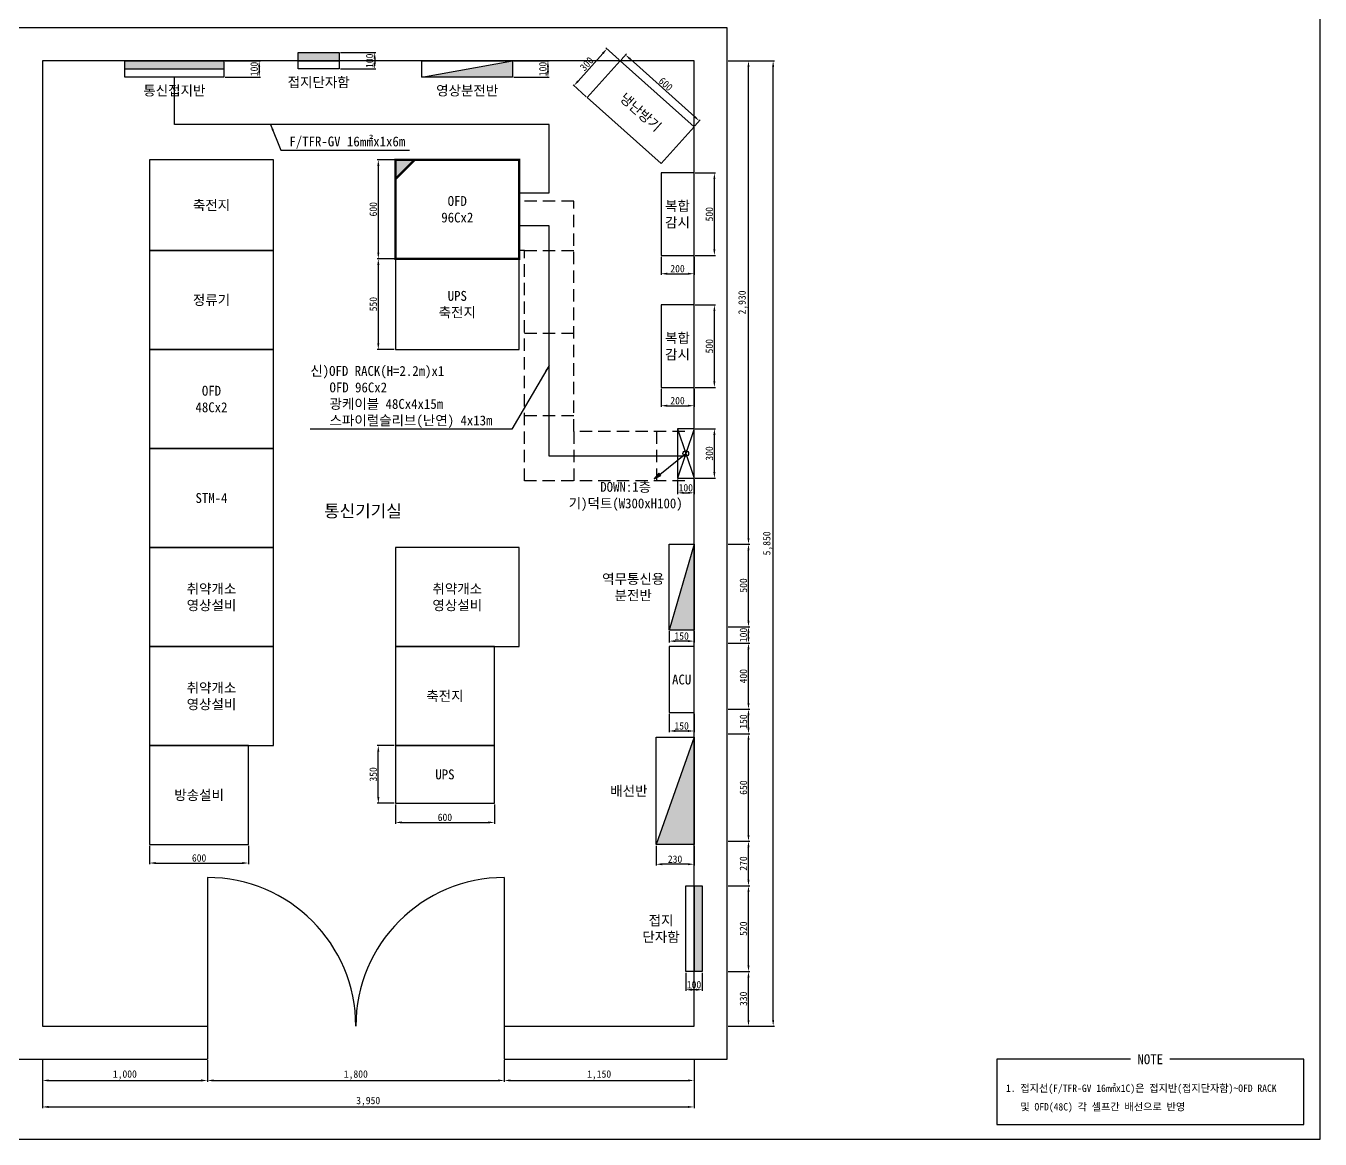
# Model space of a CAD drawing. Header units: millimetres. Extents: x -114511 to -102571, y -157617 to -147027.
# Drawn here: x -110416 to -102571, y -157617 to -150871 of the extents above; entities that cross this region are included whole.
import ezdxf
from ezdxf.enums import TextEntityAlignment as Align

# ---------------------------------------------------------------- set-up
doc = ezdxf.new("R2010")
doc.units = ezdxf.units.MM
doc.linetypes.add('HIDDEN2', pattern=[0.1875, 0.125, -0.0625])
for name, color, linetype in [('TT-BASE', 253, 'Continuous'), ('TT-CABL', 4, 'Continuous'), ('TT-CTRL-JUNT', 4, 'Continuous'), ('TT-TRAY', 4, 'Continuous'), ('TZ-BASE', 253, 'Continuous'), ('TZ-DIMS', 1, 'Continuous'), ('TZ-LEAL', 1, 'Continuous'), ('TZ-LEAT', 3, 'Continuous'), ('TZ-LINE', 4, 'Continuous'), ('TZ-SYMB', 2, 'Continuous'), ('TZ-TEX2', 3, 'Continuous'), ('TZ-TEXT', 3, 'Continuous')]:
    doc.layers.add(name, color=color, linetype=linetype)
doc.layers.add('TX-PAPR', color=2, linetype='Continuous', plot=False)
doc.styles.get("Standard").update_dxf_attribs({"font": 'GulimChe.ttf'})
doc.linetypes.add('BATTINB', pattern='A,0,-0.0025,[134,GulimChe.ttf,S=0.0025,R=0,X=-0.0025,Y=0.01],-0.005,[134,GulimChe.ttf,S=0.0025,R=180,X=0.0025,Y=0.01],-0.0025', length=0.01)
doc.dimstyles.new('D15', dxfattribs={"dimscale": 15, "dimtxt": 3, "dimasz": 2.5, "dimexe": 0.5, "dimexo": 0.5, "dimgap": 0.5, "dimtad": 1, "dimdec": 0, "dimzin": 1, "dimdsep": 46, "dimlunit": 6, "dimtxsty": 'Standard', "dimcen": 1, "dimclrd": 1, "dimclre": 1, "dimclrt": 3, "dimadec": 0, "dimazin": 0, "dimtfac": 1, "dimtdec": 0, "dimtix": 1, "dimtmove": 2, "dimatfit": 3, "dimfxl": 0, "dimtvp": 2, "dimlwd": -1, "dimlwe": -1, "dimarcsym": 0})

# ---------------------------------------------------------------- blocks, each defined once
blk = doc.blocks.new('*D693')
at = {"layer": 'DEFPOINTS', "color": 0}
for p in [(-110316, -157132), (-109316, -157132), (-109316, -157262)]:
    blk.add_point(p, dxfattribs=at)
at = {"layer": 'TZ-DIMS', "color": 1}
for p, q in [((-110316, -157139.5), (-110316, -157269.5)), ((-109316, -157139.5), (-109316, -157269.5)), ((-110278.5, -157262), (-109353.5, -157262))]:
    blk.add_line(p, q, dxfattribs=at)
for points in [[(-110278.5, -157255.7), (-110278.5, -157268.2), (-110316, -157262)], [(-109353.5, -157255.7), (-109353.5, -157268.2), (-109316, -157262)]]:
    blk.add_solid(points, dxfattribs=at)
at = {"layer": 'TZ-DIMS', "color": 3, "insert": (-109816, -157228.6), "char_height": 45, "attachment_point": 5}
blk.add_mtext('1,000', dxfattribs=at)
blk = doc.blocks.new('*D694')
at = {"layer": 'DEFPOINTS', "color": 0}
for p in [(-109316, -157132), (-107516, -157132), (-107516, -157262)]:
    blk.add_point(p, dxfattribs=at)
at = {"layer": 'TZ-DIMS', "color": 1}
for p, q in [((-109316, -157139.5), (-109316, -157269.5)), ((-107516, -157139.5), (-107516, -157269.5)), ((-109278.5, -157262), (-107553.5, -157262))]:
    blk.add_line(p, q, dxfattribs=at)
for points in [[(-109278.5, -157255.7), (-109278.5, -157268.2), (-109316, -157262)], [(-107553.5, -157255.7), (-107553.5, -157268.2), (-107516, -157262)]]:
    blk.add_solid(points, dxfattribs=at)
at = {"layer": 'TZ-DIMS', "color": 3, "insert": (-108416, -157228.6), "char_height": 45, "attachment_point": 5}
blk.add_mtext('1,800', dxfattribs=at)
blk = doc.blocks.new('*D695')
at = {"layer": 'DEFPOINTS', "color": 0}
for p in [(-107516, -157132), (-106366, -157132), (-106366, -157262)]:
    blk.add_point(p, dxfattribs=at)
at = {"layer": 'TZ-DIMS', "color": 1}
for p, q in [((-107516, -157139.5), (-107516, -157269.5)), ((-106366, -157139.5), (-106366, -157269.5)), ((-107478.5, -157262), (-106403.5, -157262))]:
    blk.add_line(p, q, dxfattribs=at)
for points in [[(-107478.5, -157255.7), (-107478.5, -157268.2), (-107516, -157262)], [(-106403.5, -157255.7), (-106403.5, -157268.2), (-106366, -157262)]]:
    blk.add_solid(points, dxfattribs=at)
at = {"layer": 'TZ-DIMS', "color": 3, "insert": (-106941, -157228.6), "char_height": 45, "attachment_point": 5}
blk.add_mtext('1,150', dxfattribs=at)
blk = doc.blocks.new('*D696')
at = {"layer": 'DEFPOINTS', "color": 0}
for p in [(-110316, -157132), (-106366, -157132), (-106366, -157422.3)]:
    blk.add_point(p, dxfattribs=at)
at = {"layer": 'TZ-DIMS', "color": 1}
for p, q in [((-110316, -157139.5), (-110316, -157429.8)), ((-106366, -157139.5), (-106366, -157429.8)), ((-110278.5, -157422.3), (-106403.5, -157422.3))]:
    blk.add_line(p, q, dxfattribs=at)
for points in [[(-110278.5, -157416), (-110278.5, -157428.5), (-110316, -157422.3)], [(-106403.5, -157416), (-106403.5, -157428.5), (-106366, -157422.3)]]:
    blk.add_solid(points, dxfattribs=at)
at = {"layer": 'TZ-DIMS', "color": 3, "insert": (-108341, -157388.9), "char_height": 45, "attachment_point": 5}
blk.add_mtext('3,950', dxfattribs=at)
blk = doc.blocks.new('*D713')
at = {"layer": 'DEFPOINTS', "color": 0}
for p in [(-106166, -156602), (-106036, -156602), (-106166, -156932)]:
    blk.add_point(p, dxfattribs=at)
at = {"layer": 'TZ-DIMS', "color": 1}
for p, q in [((-106158.5, -156602), (-106028.5, -156602)), ((-106036, -156894.5), (-106036, -156639.5)), ((-106158.5, -156932), (-106028.5, -156932))]:
    blk.add_line(p, q, dxfattribs=at)
for points in [[(-106042.2, -156639.5), (-106029.7, -156639.5), (-106036, -156602)], [(-106042.2, -156894.5), (-106029.7, -156894.5), (-106036, -156932)]]:
    blk.add_solid(points, dxfattribs=at)
at = {"layer": 'TZ-DIMS', "color": 3, "insert": (-106066.5, -156767), "char_height": 45, "attachment_point": 5, "rotation": 90}
blk.add_mtext('330', dxfattribs=at)
blk = doc.blocks.new('*D714')
at = {"layer": 'DEFPOINTS', "color": 0}
for p in [(-106166, -156082), (-106036, -156082), (-106166, -156602)]:
    blk.add_point(p, dxfattribs=at)
at = {"layer": 'TZ-DIMS', "color": 1}
for p, q in [((-106158.5, -156082), (-106028.5, -156082)), ((-106036, -156564.5), (-106036, -156119.5)), ((-106158.5, -156602), (-106028.5, -156602))]:
    blk.add_line(p, q, dxfattribs=at)
for points in [[(-106042.2, -156119.5), (-106029.7, -156119.5), (-106036, -156082)], [(-106042.2, -156564.5), (-106029.7, -156564.5), (-106036, -156602)]]:
    blk.add_solid(points, dxfattribs=at)
at = {"layer": 'TZ-DIMS', "color": 3, "insert": (-106066.5, -156342), "char_height": 45, "attachment_point": 5, "rotation": 90}
blk.add_mtext('520', dxfattribs=at)
blk = doc.blocks.new('*D715')
at = {"layer": 'DEFPOINTS', "color": 0}
for p in [(-106166, -155812), (-106036, -155812), (-106166, -156082)]:
    blk.add_point(p, dxfattribs=at)
at = {"layer": 'TZ-DIMS', "color": 1}
for p, q in [((-106158.5, -155812), (-106028.5, -155812)), ((-106036, -156044.5), (-106036, -155849.5)), ((-106158.5, -156082), (-106028.5, -156082))]:
    blk.add_line(p, q, dxfattribs=at)
for points in [[(-106042.2, -155849.5), (-106029.7, -155849.5), (-106036, -155812)], [(-106042.2, -156044.5), (-106029.7, -156044.5), (-106036, -156082)]]:
    blk.add_solid(points, dxfattribs=at)
at = {"layer": 'TZ-DIMS', "color": 3, "insert": (-106066.5, -155947), "char_height": 45, "attachment_point": 5, "rotation": 90}
blk.add_mtext('270', dxfattribs=at)
blk = doc.blocks.new('*D716')
at = {"layer": 'DEFPOINTS', "color": 0}
for p in [(-106166, -155162), (-106036, -155162), (-106166, -155812)]:
    blk.add_point(p, dxfattribs=at)
at = {"layer": 'TZ-DIMS', "color": 1}
for p, q in [((-106158.5, -155162), (-106028.5, -155162)), ((-106036, -155774.5), (-106036, -155199.5)), ((-106158.5, -155812), (-106028.5, -155812))]:
    blk.add_line(p, q, dxfattribs=at)
for points in [[(-106042.2, -155199.5), (-106029.7, -155199.5), (-106036, -155162)], [(-106042.2, -155774.5), (-106029.7, -155774.5), (-106036, -155812)]]:
    blk.add_solid(points, dxfattribs=at)
at = {"layer": 'TZ-DIMS', "color": 3, "insert": (-106066.5, -155487), "char_height": 45, "attachment_point": 5, "rotation": 90}
blk.add_mtext('650', dxfattribs=at)
blk = doc.blocks.new('*D717')
at = {"layer": 'DEFPOINTS', "color": 0}
for p in [(-106166, -155012), (-106036, -155012), (-106166, -155162)]:
    blk.add_point(p, dxfattribs=at)
at = {"layer": 'TZ-DIMS', "color": 1}
for p, q in [((-106158.5, -155012), (-106028.5, -155012)), ((-106036, -155124.5), (-106036, -155049.5)), ((-106158.5, -155162), (-106028.5, -155162))]:
    blk.add_line(p, q, dxfattribs=at)
for points in [[(-106042.2, -155049.5), (-106029.7, -155049.5), (-106036, -155012)], [(-106042.2, -155124.5), (-106029.7, -155124.5), (-106036, -155162)]]:
    blk.add_solid(points, dxfattribs=at)
at = {"layer": 'TZ-DIMS', "color": 3, "insert": (-106066.6, -155087), "char_height": 45, "attachment_point": 5, "rotation": 90}
blk.add_mtext('150', dxfattribs=at)
blk = doc.blocks.new('*D718')
at = {"layer": 'DEFPOINTS', "color": 0}
for p in [(-106166, -154612), (-106036, -154612), (-106166, -155012)]:
    blk.add_point(p, dxfattribs=at)
at = {"layer": 'TZ-DIMS', "color": 1}
for p, q in [((-106158.5, -154612), (-106028.5, -154612)), ((-106036, -154974.5), (-106036, -154649.5)), ((-106158.5, -155012), (-106028.5, -155012))]:
    blk.add_line(p, q, dxfattribs=at)
for points in [[(-106042.2, -154649.5), (-106029.7, -154649.5), (-106036, -154612)], [(-106042.2, -154974.5), (-106029.7, -154974.5), (-106036, -155012)]]:
    blk.add_solid(points, dxfattribs=at)
at = {"layer": 'TZ-DIMS', "color": 3, "insert": (-106066.5, -154812), "char_height": 45, "attachment_point": 5, "rotation": 90}
blk.add_mtext('400', dxfattribs=at)
blk = doc.blocks.new('*D719')
at = {"layer": 'DEFPOINTS', "color": 0}
for p in [(-106166, -154512), (-106036, -154512), (-106166, -154612)]:
    blk.add_point(p, dxfattribs=at)
at = {"layer": 'TZ-DIMS', "color": 1}
for p, q in [((-106158.5, -154512), (-106028.5, -154512)), ((-106158.5, -154612), (-106028.5, -154612)), ((-106036, -154574.5), (-106036, -154549.5))]:
    blk.add_line(p, q, dxfattribs=at)
for points in [[(-106042.2, -154549.5), (-106029.7, -154549.5), (-106036, -154512)], [(-106042.2, -154574.5), (-106029.7, -154574.5), (-106036, -154612)]]:
    blk.add_solid(points, dxfattribs=at)
at = {"layer": 'TZ-DIMS', "color": 3, "insert": (-106066.6, -154562), "char_height": 45, "attachment_point": 5, "rotation": 90}
blk.add_mtext('100', dxfattribs=at)
blk = doc.blocks.new('*D720')
at = {"layer": 'DEFPOINTS', "color": 0}
for p in [(-106166, -154012), (-106036, -154012), (-106166, -154512)]:
    blk.add_point(p, dxfattribs=at)
at = {"layer": 'TZ-DIMS', "color": 1}
for p, q in [((-106158.5, -154012), (-106028.5, -154012)), ((-106036, -154474.5), (-106036, -154049.5)), ((-106158.5, -154512), (-106028.5, -154512))]:
    blk.add_line(p, q, dxfattribs=at)
for points in [[(-106042.2, -154049.5), (-106029.7, -154049.5), (-106036, -154012)], [(-106042.2, -154474.5), (-106029.7, -154474.5), (-106036, -154512)]]:
    blk.add_solid(points, dxfattribs=at)
at = {"layer": 'TZ-DIMS', "color": 3, "insert": (-106066.5, -154262), "char_height": 45, "attachment_point": 5, "rotation": 90}
blk.add_mtext('500', dxfattribs=at)
blk = doc.blocks.new('*D721')
at = {"layer": 'DEFPOINTS', "color": 0}
for p in [(-106166, -151082), (-106036, -151082), (-106166, -154012)]:
    blk.add_point(p, dxfattribs=at)
at = {"layer": 'TZ-DIMS', "color": 1}
for p, q in [((-106158.5, -151082), (-106028.5, -151082)), ((-106036, -153974.5), (-106036, -151119.5)), ((-106158.5, -154012), (-106028.5, -154012))]:
    blk.add_line(p, q, dxfattribs=at)
for points in [[(-106042.2, -151119.5), (-106029.7, -151119.5), (-106036, -151082)], [(-106042.2, -153974.5), (-106029.7, -153974.5), (-106036, -154012)]]:
    blk.add_solid(points, dxfattribs=at)
at = {"layer": 'TZ-DIMS', "color": 3, "insert": (-106069.3, -152547), "char_height": 45, "attachment_point": 5, "rotation": 90}
blk.add_mtext('2,930', dxfattribs=at)
blk = doc.blocks.new('*D722')
at = {"layer": 'DEFPOINTS', "color": 0}
for p in [(-106166, -151082), (-105886.4, -151082), (-106166, -156932)]:
    blk.add_point(p, dxfattribs=at)
at = {"layer": 'TZ-DIMS', "color": 1}
for p, q in [((-106158.5, -151082), (-105878.9, -151082)), ((-105886.4, -156894.5), (-105886.4, -151119.5)), ((-106158.5, -156932), (-105878.9, -156932))]:
    blk.add_line(p, q, dxfattribs=at)
for points in [[(-105892.7, -151119.5), (-105880.2, -151119.5), (-105886.4, -151082)], [(-105892.7, -156894.5), (-105880.2, -156894.5), (-105886.4, -156932)]]:
    blk.add_solid(points, dxfattribs=at)
at = {"layer": 'TZ-DIMS', "color": 3, "insert": (-105919.7, -154007), "char_height": 45, "attachment_point": 5, "rotation": 90}
blk.add_mtext('5,850', dxfattribs=at)
blk = doc.blocks.new('*D723')
at = {"layer": 'DEFPOINTS', "color": 0}
for p in [(-109216, -151082), (-109216, -151182), (-109001.7, -151182)]:
    blk.add_point(p, dxfattribs=at)
at = {"layer": 'TZ-DIMS', "color": 1}
for p, q in [((-109208.5, -151082), (-108994.2, -151082)), ((-109001.7, -151119.5), (-109001.7, -151144.5)), ((-109208.5, -151182), (-108994.2, -151182))]:
    blk.add_line(p, q, dxfattribs=at)
for points in [[(-109008, -151119.5), (-108995.5, -151119.5), (-109001.7, -151082)], [(-109008, -151144.5), (-108995.5, -151144.5), (-109001.7, -151182)]]:
    blk.add_solid(points, dxfattribs=at)
at = {"layer": 'TZ-DIMS', "color": 3, "insert": (-109032.3, -151132), "char_height": 45, "attachment_point": 5, "rotation": 90}
blk.add_mtext('100', dxfattribs=at)
blk = doc.blocks.new('*D724')
at = {"layer": 'DEFPOINTS', "color": 0}
for p in [(-108516, -151032), (-108516, -151132), (-108301.7, -151132)]:
    blk.add_point(p, dxfattribs=at)
at = {"layer": 'TZ-DIMS', "color": 1}
for p, q in [((-108508.5, -151032), (-108294.2, -151032)), ((-108301.7, -151069.5), (-108301.7, -151094.5)), ((-108508.5, -151132), (-108294.2, -151132))]:
    blk.add_line(p, q, dxfattribs=at)
for points in [[(-108308, -151069.5), (-108295.5, -151069.5), (-108301.7, -151032)], [(-108308, -151094.5), (-108295.5, -151094.5), (-108301.7, -151132)]]:
    blk.add_solid(points, dxfattribs=at)
at = {"layer": 'TZ-DIMS', "color": 3, "insert": (-108332.3, -151082), "char_height": 45, "attachment_point": 5, "rotation": 90}
blk.add_mtext('100', dxfattribs=at)
blk = doc.blocks.new('*D725')
at = {"layer": 'DEFPOINTS', "color": 0}
for p in [(-107466, -151082), (-107466, -151182), (-107251.7, -151182)]:
    blk.add_point(p, dxfattribs=at)
at = {"layer": 'TZ-DIMS', "color": 1}
for p, q in [((-107458.5, -151082), (-107244.2, -151082)), ((-107251.7, -151119.5), (-107251.7, -151144.5)), ((-107458.5, -151182), (-107244.2, -151182))]:
    blk.add_line(p, q, dxfattribs=at)
for points in [[(-107258, -151119.5), (-107245.5, -151119.5), (-107251.7, -151082)], [(-107258, -151144.5), (-107245.5, -151144.5), (-107251.7, -151182)]]:
    blk.add_solid(points, dxfattribs=at)
at = {"layer": 'TZ-DIMS', "color": 3, "insert": (-107282.3, -151132), "char_height": 45, "attachment_point": 5, "rotation": 90}
blk.add_mtext('100', dxfattribs=at)
blk = doc.blocks.new('*D727')
at = {"layer": 'DEFPOINTS', "color": 0}
for p in [(-106813.2, -151082), (-106366, -151482), (-106334.1, -151446.4)]:
    blk.add_point(p, dxfattribs=at)
at = {"layer": 'TZ-DIMS', "color": 1}
for p, q in [((-106808.2, -151076.4), (-106776.3, -151040.8)), ((-106753.4, -151071.4), (-106362.1, -151421.4)), ((-106361, -151476.4), (-106329.1, -151440.8))]:
    blk.add_line(p, q, dxfattribs=at)
for points in [[(-106749.2, -151066.7), (-106757.5, -151076), (-106781.3, -151046.4)], [(-106357.9, -151416.7), (-106366.2, -151426), (-106334.1, -151446.4)]]:
    blk.add_solid(points, dxfattribs=at)
at = {"layer": 'TZ-DIMS', "color": 3, "insert": (-106537.4, -151223.6), "char_height": 45, "attachment_point": 5, "rotation": 318.18969}
blk.add_mtext('600', dxfattribs=at)
blk = doc.blocks.new('*D728')
at = {"layer": 'DEFPOINTS', "color": 0}
for p in [(-106813.2, -151082), (-107094, -151233.3), (-107013.2, -151305.6)]:
    blk.add_point(p, dxfattribs=at)
at = {"layer": 'TZ-DIMS', "color": 1}
for p, q in [((-106818.8, -151077), (-106899.6, -151004.7)), ((-106919, -151037.6), (-107069, -151205.3)), ((-107018.8, -151300.6), (-107099.6, -151228.3))]:
    blk.add_line(p, q, dxfattribs=at)
for points in [[(-106923.7, -151033.5), (-106914.3, -151041.8), (-106894, -151009.7)], [(-107073.7, -151201.2), (-107064.3, -151209.5), (-107094, -151233.3)]]:
    blk.add_solid(points, dxfattribs=at)
at = {"layer": 'TZ-DIMS', "color": 3, "insert": (-107016.7, -151101.1), "char_height": 45, "attachment_point": 5, "rotation": 48.18969}
blk.add_mtext('300', dxfattribs=at)
blk = doc.blocks.new('*D735')
at = {"layer": 'DEFPOINTS', "color": 0}
for p in [(-106416, -156602), (-106316, -156602), (-106416, -156711.9)]:
    blk.add_point(p, dxfattribs=at)
at = {"layer": 'TZ-DIMS', "color": 1}
for p, q in [((-106416, -156609.5), (-106416, -156719.4)), ((-106316, -156609.5), (-106316, -156719.4)), ((-106353.5, -156711.9), (-106378.5, -156711.9))]:
    blk.add_line(p, q, dxfattribs=at)
for points in [[(-106378.5, -156705.7), (-106378.5, -156718.2), (-106416, -156711.9)], [(-106353.5, -156705.7), (-106353.5, -156718.2), (-106316, -156711.9)]]:
    blk.add_solid(points, dxfattribs=at)
at = {"layer": 'TZ-DIMS', "color": 3, "insert": (-106366, -156681.3), "char_height": 45, "attachment_point": 5}
blk.add_mtext('100', dxfattribs=at)
blk = doc.blocks.new('*D736')
at = {"layer": 'DEFPOINTS', "color": 0}
for p in [(-106596, -155832), (-106366, -155832), (-106596, -155951.5)]:
    blk.add_point(p, dxfattribs=at)
at = {"layer": 'TZ-DIMS', "color": 1}
for p, q in [((-106596, -155839.5), (-106596, -155959)), ((-106366, -155839.5), (-106366, -155959)), ((-106403.5, -155951.5), (-106558.5, -155951.5))]:
    blk.add_line(p, q, dxfattribs=at)
for points in [[(-106558.5, -155945.2), (-106558.5, -155957.7), (-106596, -155951.5)], [(-106403.5, -155945.2), (-106403.5, -155957.7), (-106366, -155951.5)]]:
    blk.add_solid(points, dxfattribs=at)
at = {"layer": 'TZ-DIMS', "color": 3, "insert": (-106481, -155920.9), "char_height": 45, "attachment_point": 5}
blk.add_mtext('230', dxfattribs=at)
blk = doc.blocks.new('*D737')
at = {"layer": 'DEFPOINTS', "color": 0}
for p in [(-106516, -155032), (-106366, -155032), (-106366, -155143.9)]:
    blk.add_point(p, dxfattribs=at)
at = {"layer": 'TZ-DIMS', "color": 1}
for p, q in [((-106516, -155039.5), (-106516, -155151.4)), ((-106366, -155039.5), (-106366, -155151.4)), ((-106478.5, -155143.9), (-106403.5, -155143.9))]:
    blk.add_line(p, q, dxfattribs=at)
for points in [[(-106478.5, -155137.6), (-106478.5, -155150.1), (-106516, -155143.9)], [(-106403.5, -155137.6), (-106403.5, -155150.1), (-106366, -155143.9)]]:
    blk.add_solid(points, dxfattribs=at)
at = {"layer": 'TZ-DIMS', "color": 3, "insert": (-106441, -155113.3), "char_height": 45, "attachment_point": 5}
blk.add_mtext('150', dxfattribs=at)
blk = doc.blocks.new('*D738')
at = {"layer": 'DEFPOINTS', "color": 0}
for p in [(-106516, -154532), (-106366, -154532), (-106516, -154599.2)]:
    blk.add_point(p, dxfattribs=at)
at = {"layer": 'TZ-DIMS', "color": 1}
for p, q in [((-106516, -154539.5), (-106516, -154606.7)), ((-106366, -154539.5), (-106366, -154606.7)), ((-106403.5, -154599.2), (-106478.5, -154599.2))]:
    blk.add_line(p, q, dxfattribs=at)
for points in [[(-106478.5, -154593), (-106478.5, -154605.5), (-106516, -154599.2)], [(-106403.5, -154593), (-106403.5, -154605.5), (-106366, -154599.2)]]:
    blk.add_solid(points, dxfattribs=at)
at = {"layer": 'TZ-DIMS', "color": 3, "insert": (-106441, -154568.6), "char_height": 45, "attachment_point": 5}
blk.add_mtext('150', dxfattribs=at)
blk = doc.blocks.new('*D739')
at = {"layer": 'DEFPOINTS', "color": 0}
for p in [(-106566, -153062), (-106366, -153062), (-106366, -153172.6)]:
    blk.add_point(p, dxfattribs=at)
at = {"layer": 'TZ-DIMS', "color": 1}
for p, q in [((-106566, -153069.5), (-106566, -153180.1)), ((-106366, -153069.5), (-106366, -153180.1)), ((-106528.5, -153172.6), (-106403.5, -153172.6))]:
    blk.add_line(p, q, dxfattribs=at)
for points in [[(-106528.5, -153166.4), (-106528.5, -153178.9), (-106566, -153172.6)], [(-106403.5, -153166.4), (-106403.5, -153178.9), (-106366, -153172.6)]]:
    blk.add_solid(points, dxfattribs=at)
at = {"layer": 'TZ-DIMS', "color": 3, "insert": (-106466, -153142.1), "char_height": 45, "attachment_point": 5}
blk.add_mtext('200', dxfattribs=at)
blk = doc.blocks.new('*D740')
at = {"layer": 'DEFPOINTS', "color": 0}
for p in [(-106366, -152562), (-106242.6, -152562), (-106366, -153062)]:
    blk.add_point(p, dxfattribs=at)
at = {"layer": 'TZ-DIMS', "color": 1}
for p, q in [((-106358.5, -152562), (-106235.1, -152562)), ((-106242.6, -153024.5), (-106242.6, -152599.5)), ((-106358.5, -153062), (-106235.1, -153062))]:
    blk.add_line(p, q, dxfattribs=at)
for points in [[(-106248.9, -152599.5), (-106236.4, -152599.5), (-106242.6, -152562)], [(-106248.9, -153024.5), (-106236.4, -153024.5), (-106242.6, -153062)]]:
    blk.add_solid(points, dxfattribs=at)
at = {"layer": 'TZ-DIMS', "color": 3, "insert": (-106273.1, -152812), "char_height": 45, "attachment_point": 5, "rotation": 90}
blk.add_mtext('500', dxfattribs=at)
blk = doc.blocks.new('*D741')
at = {"layer": 'DEFPOINTS', "color": 0}
for p in [(-106566, -152262), (-106366, -152262), (-106366, -152372.6)]:
    blk.add_point(p, dxfattribs=at)
at = {"layer": 'TZ-DIMS', "color": 1}
for p, q in [((-106566, -152269.5), (-106566, -152380.1)), ((-106366, -152269.5), (-106366, -152380.1)), ((-106528.5, -152372.6), (-106403.5, -152372.6))]:
    blk.add_line(p, q, dxfattribs=at)
for points in [[(-106528.5, -152366.4), (-106528.5, -152378.9), (-106566, -152372.6)], [(-106403.5, -152366.4), (-106403.5, -152378.9), (-106366, -152372.6)]]:
    blk.add_solid(points, dxfattribs=at)
at = {"layer": 'TZ-DIMS', "color": 3, "insert": (-106466, -152342.1), "char_height": 45, "attachment_point": 5}
blk.add_mtext('200', dxfattribs=at)
blk = doc.blocks.new('*D742')
at = {"layer": 'DEFPOINTS', "color": 0}
for p in [(-106366, -151762), (-106242.6, -151762), (-106366, -152262)]:
    blk.add_point(p, dxfattribs=at)
at = {"layer": 'TZ-DIMS', "color": 1}
for p, q in [((-106358.5, -151762), (-106235.1, -151762)), ((-106242.6, -152224.5), (-106242.6, -151799.5)), ((-106358.5, -152262), (-106235.1, -152262))]:
    blk.add_line(p, q, dxfattribs=at)
for points in [[(-106248.9, -151799.5), (-106236.4, -151799.5), (-106242.6, -151762)], [(-106248.9, -152224.5), (-106236.4, -152224.5), (-106242.6, -152262)]]:
    blk.add_solid(points, dxfattribs=at)
at = {"layer": 'TZ-DIMS', "color": 3, "insert": (-106273.1, -152012), "char_height": 45, "attachment_point": 5, "rotation": 90}
blk.add_mtext('500', dxfattribs=at)
blk = doc.blocks.new('*D743')
at = {"layer": 'DEFPOINTS', "color": 0}
for p in [(-106366, -153312), (-106242.6, -153312), (-106366, -153612)]:
    blk.add_point(p, dxfattribs=at)
at = {"layer": 'TZ-DIMS', "color": 1}
for p, q in [((-106358.5, -153312), (-106235.1, -153312)), ((-106242.6, -153574.5), (-106242.6, -153349.5)), ((-106358.5, -153612), (-106235.1, -153612))]:
    blk.add_line(p, q, dxfattribs=at)
for points in [[(-106248.9, -153349.5), (-106236.4, -153349.5), (-106242.6, -153312)], [(-106248.9, -153574.5), (-106236.4, -153574.5), (-106242.6, -153612)]]:
    blk.add_solid(points, dxfattribs=at)
at = {"layer": 'TZ-DIMS', "color": 3, "insert": (-106273.1, -153462), "char_height": 45, "attachment_point": 5, "rotation": 90}
blk.add_mtext('300', dxfattribs=at)
blk = doc.blocks.new('*D744')
at = {"layer": 'DEFPOINTS', "color": 0}
for p in [(-106466, -153612), (-106366, -153612), (-106366, -153700.6)]:
    blk.add_point(p, dxfattribs=at)
at = {"layer": 'TZ-DIMS', "color": 1}
for p, q in [((-106466, -153619.5), (-106466, -153708.1)), ((-106366, -153619.5), (-106366, -153708.1)), ((-106428.5, -153700.6), (-106403.5, -153700.6))]:
    blk.add_line(p, q, dxfattribs=at)
for points in [[(-106428.5, -153694.4), (-106428.5, -153706.9), (-106466, -153700.6)], [(-106403.5, -153694.4), (-106403.5, -153706.9), (-106366, -153700.6)]]:
    blk.add_solid(points, dxfattribs=at)
at = {"layer": 'TZ-DIMS', "color": 3, "insert": (-106416, -153670), "char_height": 45, "attachment_point": 5}
blk.add_mtext('100', dxfattribs=at)
blk = doc.blocks.new('*D823')
at = {"layer": 'DEFPOINTS', "color": 0}
for p in [(-108176, -151682), (-108279.7, -152282), (-108176, -152282)]:
    blk.add_point(p, dxfattribs=at)
at = {"layer": 'TZ-DIMS', "color": 1}
for p, q in [((-108183.5, -151682), (-108287.2, -151682)), ((-108279.7, -151719.5), (-108279.7, -152244.5)), ((-108183.5, -152282), (-108287.2, -152282))]:
    blk.add_line(p, q, dxfattribs=at)
for points in [[(-108285.9, -151719.5), (-108273.4, -151719.5), (-108279.7, -151682)], [(-108285.9, -152244.5), (-108273.4, -152244.5), (-108279.7, -152282)]]:
    blk.add_solid(points, dxfattribs=at)
at = {"layer": 'TZ-DIMS', "color": 3, "insert": (-108310.2, -151982), "char_height": 45, "attachment_point": 5, "rotation": 90}
blk.add_mtext('600', dxfattribs=at)
blk = doc.blocks.new('*D824')
at = {"layer": 'DEFPOINTS', "color": 0}
for p in [(-108176, -152282), (-108279.7, -152832), (-108176, -152832)]:
    blk.add_point(p, dxfattribs=at)
at = {"layer": 'TZ-DIMS', "color": 1}
for p, q in [((-108183.5, -152282), (-108287.2, -152282)), ((-108279.7, -152319.5), (-108279.7, -152794.5)), ((-108183.5, -152832), (-108287.2, -152832))]:
    blk.add_line(p, q, dxfattribs=at)
for points in [[(-108285.9, -152319.5), (-108273.4, -152319.5), (-108279.7, -152282)], [(-108285.9, -152794.5), (-108273.4, -152794.5), (-108279.7, -152832)]]:
    blk.add_solid(points, dxfattribs=at)
at = {"layer": 'TZ-DIMS', "color": 3, "insert": (-108310.2, -152557), "char_height": 45, "attachment_point": 5, "rotation": 90}
blk.add_mtext('550', dxfattribs=at)
blk = doc.blocks.new('*D825')
at = {"layer": 'DEFPOINTS', "color": 0}
for p in [(-109666, -155832), (-109066, -155832), (-109066, -155944.2)]:
    blk.add_point(p, dxfattribs=at)
at = {"layer": 'TZ-DIMS', "color": 1}
for p, q in [((-109666, -155839.5), (-109666, -155951.7)), ((-109066, -155839.5), (-109066, -155951.7)), ((-109628.5, -155944.2), (-109103.5, -155944.2))]:
    blk.add_line(p, q, dxfattribs=at)
for points in [[(-109628.5, -155937.9), (-109628.5, -155950.4), (-109666, -155944.2)], [(-109103.5, -155937.9), (-109103.5, -155950.4), (-109066, -155944.2)]]:
    blk.add_solid(points, dxfattribs=at)
at = {"layer": 'TZ-DIMS', "color": 3, "insert": (-109366, -155913.7), "char_height": 45, "attachment_point": 5}
blk.add_mtext('600', dxfattribs=at)
blk = doc.blocks.new('*D826')
at = {"layer": 'DEFPOINTS', "color": 0}
for p in [(-108176, -155582), (-107576, -155582), (-107576, -155698.1)]:
    blk.add_point(p, dxfattribs=at)
at = {"layer": 'TZ-DIMS', "color": 1}
for p, q in [((-108176, -155589.5), (-108176, -155705.6)), ((-107576, -155589.5), (-107576, -155705.6)), ((-108138.5, -155698.1), (-107613.5, -155698.1))]:
    blk.add_line(p, q, dxfattribs=at)
for points in [[(-108138.5, -155691.8), (-108138.5, -155704.3), (-108176, -155698.1)], [(-107613.5, -155691.8), (-107613.5, -155704.3), (-107576, -155698.1)]]:
    blk.add_solid(points, dxfattribs=at)
at = {"layer": 'TZ-DIMS', "color": 3, "insert": (-107876, -155667.5), "char_height": 45, "attachment_point": 5}
blk.add_mtext('600', dxfattribs=at)
blk = doc.blocks.new('*D827')
at = {"layer": 'DEFPOINTS', "color": 0}
for p in [(-108279.7, -155232), (-108176, -155232), (-108176, -155582)]:
    blk.add_point(p, dxfattribs=at)
at = {"layer": 'TZ-DIMS', "color": 1}
for p, q in [((-108183.5, -155232), (-108287.2, -155232)), ((-108279.7, -155544.5), (-108279.7, -155269.5)), ((-108183.5, -155582), (-108287.2, -155582))]:
    blk.add_line(p, q, dxfattribs=at)
for points in [[(-108285.9, -155269.5), (-108273.4, -155269.5), (-108279.7, -155232)], [(-108285.9, -155544.5), (-108273.4, -155544.5), (-108279.7, -155582)]]:
    blk.add_solid(points, dxfattribs=at)
at = {"layer": 'TZ-DIMS', "color": 3, "insert": (-108310.2, -155407), "char_height": 45, "attachment_point": 5, "rotation": 90}
blk.add_mtext('350', dxfattribs=at)

msp = doc.modelspace()

# ---------------------------------------------------------------- hatches: boundary and pattern name
at = {"layer": 'TT-BASE'}
h = msp.add_hatch(color=256, dxfattribs=at)
h.dxf.hatch_style = 1
h.paths.add_polyline_path([(-109216, -151132), (-109816, -151132), (-109816, -151082), (-109216, -151082)])
h = msp.add_hatch(color=256, dxfattribs=at)
h.dxf.hatch_style = 1
h.paths.add_polyline_path([(-108516, -151082), (-108766, -151082), (-108766, -151032), (-108516, -151032)])
h = msp.add_hatch(color=256, dxfattribs=at)
h.dxf.hatch_style = 1
h.paths.add_polyline_path([(-107466, -151182), (-107466, -151082), (-108016, -151182)])
h = msp.add_hatch(color=256, dxfattribs=at)
h.dxf.hatch_style = 1
h.paths.add_polyline_path([(-106516, -154532), (-106366, -154532), (-106366, -154012)])
h = msp.add_hatch(color=256, dxfattribs=at)
h.dxf.hatch_style = 1
h.paths.add_polyline_path([(-106596, -155832), (-106366, -155832), (-106366, -155182)])
h = msp.add_hatch(color=256, dxfattribs=at)
h.dxf.hatch_style = 1
h.paths.add_polyline_path([(-106366, -156602), (-106366, -156082), (-106316, -156082), (-106316, -156602)])
at = {"layer": 'TZ-LINE'}
h = msp.add_hatch(color=256, dxfattribs=at)
h.dxf.hatch_style = 1
h.paths.add_polyline_path([(-108058.4, -151682), (-108176, -151682), (-108176, -151799.6)])
at = {"layer": 'TZ-SYMB'}
msp.add_hatch(color=256, dxfattribs=at).paths.add_polyline_path([(-106608.6, -153616.3), (-106568.2, -153595.9), (-106579.8, -153581.3)])

# ---------------------------------------------------------------- linework, layer by layer
at = {"layer": 'TT-BASE'}
for points in [[(-109816, -151082), (-109216, -151082), (-109216, -151182), (-109816, -151182)], [(-108766, -151032), (-108516, -151032), (-108516, -151132), (-108766, -151132)], [(-108016, -151082), (-107466, -151082), (-107466, -151182), (-108016, -151182)], [(-107013.2, -151305.6), (-106566, -151705.6), (-106366, -151482), (-106813.2, -151082)], [(-109666, -152232), (-108916, -152232), (-108916, -151682), (-109666, -151682)], [(-106566, -152262), (-106366, -152262), (-106366, -151762), (-106566, -151762)], [(-109666, -152832), (-108916, -152832), (-108916, -152232), (-109666, -152232)], [(-108176, -152832), (-107426, -152832), (-107426, -152282), (-108176, -152282)], [(-106566, -153062), (-106366, -153062), (-106366, -152562), (-106566, -152562)], [(-109666, -153432), (-108916, -153432), (-108916, -152832), (-109666, -152832)], [(-109666, -154032), (-108916, -154032), (-108916, -153432), (-109666, -153432)], [(-109666, -154632), (-108916, -154632), (-108916, -154032), (-109666, -154032)], [(-108176, -154632), (-107426, -154632), (-107426, -154032), (-108176, -154032)], [(-106366, -154012), (-106366, -154532), (-106516, -154532), (-106516, -154012)], [(-109666, -155232), (-108916, -155232), (-108916, -154632), (-109666, -154632)], [(-108176, -155232), (-107576, -155232), (-107576, -154632), (-108176, -154632)], [(-106516, -155032), (-106366, -155032), (-106366, -154632), (-106516, -154632)], [(-109666, -155832), (-109066, -155832), (-109066, -155232), (-109666, -155232)], [(-108176, -155582), (-107576, -155582), (-107576, -155232), (-108176, -155232)], [(-106366, -155182), (-106366, -155832), (-106596, -155832), (-106596, -155182)], [(-106316, -156082), (-106316, -156602), (-106416, -156602), (-106416, -156082)]]:
    msp.add_lwpolyline(points, close=True, dxfattribs=at)
for points in [[(-108766, -151082), (-108516, -151082)], [(-108016, -151182), (-107466, -151082)], [(-109816, -151132), (-109216, -151132)], [(-106366, -154012), (-106516, -154532)], [(-106366, -155182), (-106596, -155832)], [(-106366, -156082), (-106366, -156602)]]:
    msp.add_lwpolyline(points, dxfattribs=at)
at = {"layer": 'TT-CABL'}
for points in [[(-107426, -151882), (-107244.4, -151882), (-107244.4, -151468.5), (-109516, -151468.5), (-109516, -151182)], [(-106421.4, -153478.2), (-107244.4, -153478.2), (-107244.4, -152082), (-107426, -152082)]]:
    msp.add_lwpolyline(points, dxfattribs=at)
at = {"layer": 'TT-CTRL-JUNT', "ltscale": 3}
msp.add_lwpolyline([(-106466, -153612), (-106366, -153612), (-106366, -153312), (-106466, -153312)], close=True, dxfattribs=at)
for points in [[(-106366, -153312), (-106466, -153612)], [(-106466, -153312), (-106366, -153612)]]:
    msp.add_lwpolyline(points, dxfattribs=at)
at = {"layer": 'TT-TRAY', "linetype": 'HIDDEN2', "ltscale": 600}
for points in [[(-106421.4, -153328.2), (-107094.4, -153328.2), (-107094.4, -151932), (-107426, -151932)], [(-106421.4, -153628.2), (-107394.4, -153628.2), (-107394.4, -152232), (-107426, -152232)], [(-107394.4, -152232), (-107094.4, -152232)], [(-107394.4, -152732), (-107094.4, -152732)], [(-107394.4, -153232), (-107094.4, -153232)], [(-107094.4, -153328.2), (-107094.4, -153628.2)], [(-106594.4, -153328.2), (-106594.4, -153628.2)]]:
    msp.add_lwpolyline(points, dxfattribs=at)
at = {"layer": 'TX-PAPR'}
msp.add_lwpolyline([(-114511, -157617.3), (-102571, -157617.3), (-102571, -149877.3), (-114511, -149877.3)], close=True, dxfattribs=at)
at = {"layer": 'TZ-BASE'}
for points in [[(-107516, -157132), (-106166, -157132), (-106166, -150882), (-110516, -150882), (-110516, -157132), (-109316, -157132)], [(-107516, -156932), (-106366, -156932), (-106366, -151082), (-110316, -151082), (-110316, -156932), (-109316, -156932)], [(-109316, -156032), (-109316, -157132)], [(-107516, -156032), (-107516, -157132)]]:
    msp.add_lwpolyline(points, dxfattribs=at)
for centre, start, end in [((-109316, -156932), 0, 90), ((-107516, -156932), 90, 180)]:
    msp.add_arc(centre, 900, start, end, dxfattribs=at)
at = {"layer": 'TZ-LINE', "const_width": 15}
msp.add_lwpolyline([(-108176, -152282), (-107426, -152282), (-107426, -151682), (-108176, -151682)], close=True, dxfattribs=at)
msp.add_lwpolyline([(-108176, -151799.6), (-108058.4, -151682)], dxfattribs=at)
at = {"layer": 'TZ-LINE', "ltscale": 2, "elevation": 23.2}
msp.add_lwpolyline([(-103719.4, -157133.4), (-104531.1, -157133.4), (-104531.1, -157529), (-102670.1, -157529), (-102670.1, -157133.4), (-103481.8, -157133.4)], dxfattribs=at)
at = {"layer": 'TZ-SYMB'}
msp.add_lwpolyline([(-106574, -153588.6), (-106416, -153462)], dxfattribs=at)
msp.add_lwpolyline([(-106608.6, -153616.3), (-106568.2, -153595.9), (-106579.8, -153581.3)], close=True, dxfattribs=at)
msp.add_circle((-106416, -153462), 17.1, dxfattribs=at)

# ---------------------------------------------------------------- texts
at = {"layer": 'TZ-BASE', "linetype": 'BATTINB', "ltscale": 0.1}
msp.add_text('통신기기실', height=75, dxfattribs=at).set_placement((-108372.8, -153810.6), align=Align.MIDDLE_CENTER)
at = {"layer": 'TZ-LEAT', "char_height": 60, "attachment_point": 7}
for s, insert in [('F/TFR-GV 16㎟x1x6m', (-108818.8, -151615.7)), ('{\\C6;신)OFD RACK(H=2.2m)x1\\P   OFD 96Cx2\\P   광케이블 48Cx4x15m\\P\\pt120;   스파이럴슬리브(난연) 4x13m}', (-108692, -153307.8))]:
    msp.add_mtext(s, dxfattribs=dict(at, insert=insert))
at = {"layer": 'TZ-TEX2'}
for s, p in [('DOWN:1층', (-106780.4, -153664.5)), ('기)덕트(W300xH100)', (-106780.4, -153764.5))]:
    msp.add_text(s, height=60, dxfattribs=at).set_placement(p, align=Align.MIDDLE_CENTER)
msp.add_text('NOTE', height=60, dxfattribs=at).set_placement((-103600.6, -157133.4, 23.2), align=Align.MIDDLE)
for s, p in [('1. 접지선(F/TFR-GV 16㎟x1C)은 접지반(접지단자함)~OFD RACK', (-104475.3, -157308.9, 23.2)), ('   및 OFD(48C) 각 셀프간 배선으로 반영', (-104475.3, -157421.4, 23.2))]:
    msp.add_text(s, height=45, dxfattribs=at).set_placement(p, align=Align.MIDDLE_LEFT)
at = {"layer": 'TZ-TEXT'}
for s, p in [('통신접지반', (-109516, -151262.3)), ('접지단자함', (-108641, -151212.5)), ('영상분전반', (-107741, -151262.3)), ('축전지', (-109291, -151957)), ('OFD', (-107801, -151932)), ('복합', (-106466, -151962)), ('96Cx2', (-107801, -152032)), ('감시', (-106466, -152062)), ('정류기', (-109291, -152532)), ('UPS', (-107801, -152507)), ('축전지', (-107801, -152607)), ('복합', (-106466, -152762)), ('감시', (-106466, -152862)), ('OFD', (-109291, -153082)), ('48Cx2', (-109291, -153182)), ('STM-4', (-109291, -153732)), ('역무통신용', (-106734.9, -154222)), ('취약개소', (-109291, -154282)), ('취약개소', (-107801, -154282)), ('분전반', (-106734.9, -154322)), ('영상설비', (-109291, -154382)), ('영상설비', (-107801, -154382)), ('취약개소', (-109291, -154882)), ('ACU', (-106441, -154832)), ('축전지', (-107876, -154932)), ('영상설비', (-109291, -154982)), ('UPS', (-107876, -155407)), ('배선반', (-106761, -155507)), ('방송설비', (-109366, -155532)), ('접지', (-106566, -156292)), ('단자함', (-106566, -156392))]:
    msp.add_text(s, height=60, dxfattribs=at).set_placement(p, align=Align.MIDDLE_CENTER)
msp.add_text('냉난방기', height=60, rotation=318.18969, dxfattribs=at).set_placement((-106689.6, -151393.8), align=Align.MIDDLE_CENTER)

# ---------------------------------------------------------------- dimensions: what is measured, and where the dimension line sits
at = {"layer": 'TZ-DIMS'}
for base, p1, p2, angle, picture, middle in [((-107094, -151233.3), (-106813.2, -151082), (-107013.2, -151305.6), 48.18969, '*D728', (-107016.7, -151101.1)), ((-109001.7, -151182), (-109216, -151082), (-109216, -151182), 90, '*D723', (-109032.3, -151132)), ((-108301.7, -151132), (-108516, -151032), (-108516, -151132), 90, '*D724', (-108332.3, -151082)), ((-107251.7, -151182), (-107466, -151082), (-107466, -151182), 90, '*D725', (-107282.3, -151132)), ((-106334.1, -151446.4), (-106813.2, -151082), (-106366, -151482), 318.18969, '*D727', (-106537.4, -151223.6)), ((-106242.6, -151762), (-106366, -152262), (-106366, -151762), 90, '*D742', (-106273.1, -152012)), ((-106242.6, -152562), (-106366, -153062), (-106366, -152562), 90, '*D740', (-106273.1, -152812)), ((-106242.6, -153312), (-106366, -153612), (-106366, -153312), 90, '*D743', (-106273.1, -153462)), ((-108279.7, -155232), (-108176, -155582), (-108176, -155232), 90, '*D827', (-108310.2, -155407))]:
    dim = msp.add_linear_dim(base=base, p1=p1, p2=p2, angle=angle, dimstyle='D15', dxfattribs=at)
    dim.commit()
    dim.dimension.update_dxf_attribs({"geometry": picture, "text_midpoint": middle})
for base, p1, p2, picture, middle in [((-106036, -151082), (-106166, -154012), (-106166, -151082), '*D721', (-106069.3, -152547)), ((-105886.4, -151082), (-106166, -156932), (-106166, -151082), '*D722', (-105919.7, -154007)), ((-108279.7, -152282), (-108176, -151682), (-108176, -152282), '*D823', (-108310.2, -151982)), ((-108279.7, -152832), (-108176, -152282), (-108176, -152832), '*D824', (-108310.2, -152557)), ((-106036, -154012), (-106166, -154512), (-106166, -154012), '*D720', (-106066.5, -154262)), ((-106036, -154512), (-106166, -154612), (-106166, -154512), '*D719', (-106066.6, -154562)), ((-106036, -154612), (-106166, -155012), (-106166, -154612), '*D718', (-106066.5, -154812)), ((-106036, -155012), (-106166, -155162), (-106166, -155012), '*D717', (-106066.6, -155087)), ((-106036, -155162), (-106166, -155812), (-106166, -155162), '*D716', (-106066.5, -155487)), ((-106036, -155812), (-106166, -156082), (-106166, -155812), '*D715', (-106066.5, -155947)), ((-106036, -156082), (-106166, -156602), (-106166, -156082), '*D714', (-106066.5, -156342)), ((-106036, -156602), (-106166, -156932), (-106166, -156602), '*D713', (-106066.5, -156767))]:
    dim = msp.add_linear_dim(base=base, p1=p1, p2=p2, angle=90, dimstyle='D15', override={"dimfxl": 0.3}, dxfattribs=at)
    dim.commit()
    dim.dimension.update_dxf_attribs({"geometry": picture, "text_midpoint": middle})
for base, p1, p2, picture, middle in [((-106366, -152372.6), (-106566, -152262), (-106366, -152262), '*D741', (-106466, -152342.1)), ((-106366, -153172.6), (-106566, -153062), (-106366, -153062), '*D739', (-106466, -153142.1)), ((-106366, -153700.6), (-106466, -153612), (-106366, -153612), '*D744', (-106416, -153670)), ((-106516, -154599.2), (-106366, -154532), (-106516, -154532), '*D738', (-106441, -154568.6)), ((-106366, -155143.9), (-106516, -155032), (-106366, -155032), '*D737', (-106441, -155113.3)), ((-107576, -155698.1), (-108176, -155582), (-107576, -155582), '*D826', (-107876, -155667.5)), ((-109066, -155944.2), (-109666, -155832), (-109066, -155832), '*D825', (-109366, -155913.7)), ((-106596, -155951.5), (-106366, -155832), (-106596, -155832), '*D736', (-106481, -155920.9)), ((-106416, -156711.9), (-106316, -156602), (-106416, -156602), '*D735', (-106366, -156681.3)), ((-109316, -157262), (-110316, -157132), (-109316, -157132), '*D693', (-109816, -157228.6)), ((-106366, -157422.3), (-110316, -157132), (-106366, -157132), '*D696', (-108341, -157388.9)), ((-107516, -157262), (-109316, -157132), (-107516, -157132), '*D694', (-108416, -157228.6)), ((-106366, -157262), (-107516, -157132), (-106366, -157132), '*D695', (-106941, -157228.6))]:
    dim = msp.add_linear_dim(base=base, p1=p1, p2=p2, dimstyle='D15', dxfattribs=at)
    dim.commit()
    dim.dimension.update_dxf_attribs({"geometry": picture, "text_midpoint": middle})

# ---------------------------------------------------------------- leaders
at = {"layer": 'TZ-LEAL', "annotation_type": 0, "has_hookline": 1}
for points, hookline_direction, text_width in [([(-108932.5, -151468.5), (-108871, -151623.2), (-108826.3, -151623.2)], 0, 728.1), ([(-107244.4, -152929.3), (-107470.7, -153315.3), (-107503.2, -153315.3)], 1, 1181.3)]:
    msp.add_leader(points, dimstyle='D15', dxfattribs=dict(at, hookline_direction=hookline_direction, text_width=text_width))

doc.saveas('drawing.dxf')
